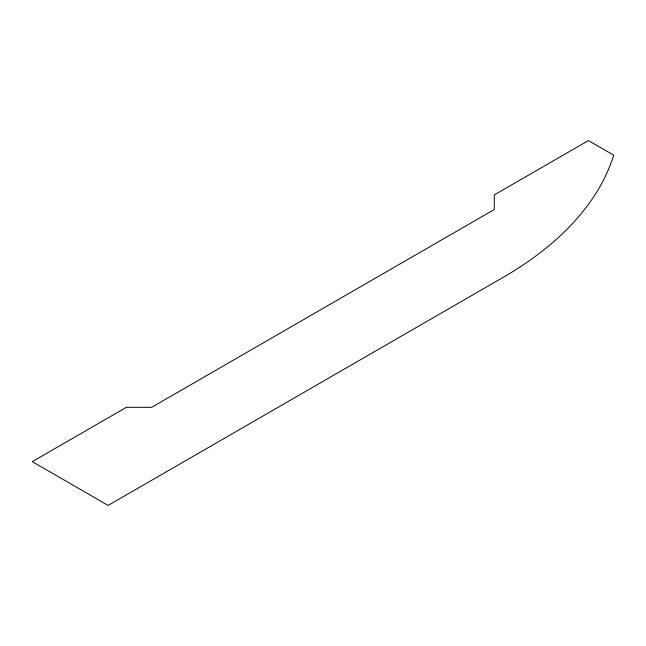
<?xml version="1.0" encoding="UTF-8"?>
<svg xmlns="http://www.w3.org/2000/svg" width="646" height="646" viewBox="0 0 646 646"><rect width="100%" height="100%" fill="white"/><g stroke="black" fill="none" stroke-linecap="round" stroke-linejoin="round"><path stroke-width="0.97" d="M126.43 407.303L32.3 461.648L108.132 505.43L503.654 277.077A397.734 229.629 0 0 0 613.7 155.169L588.425 140.57L494.295 194.914L494.295 209.514L151.705 407.303L126.43 407.303"/></g></svg>
